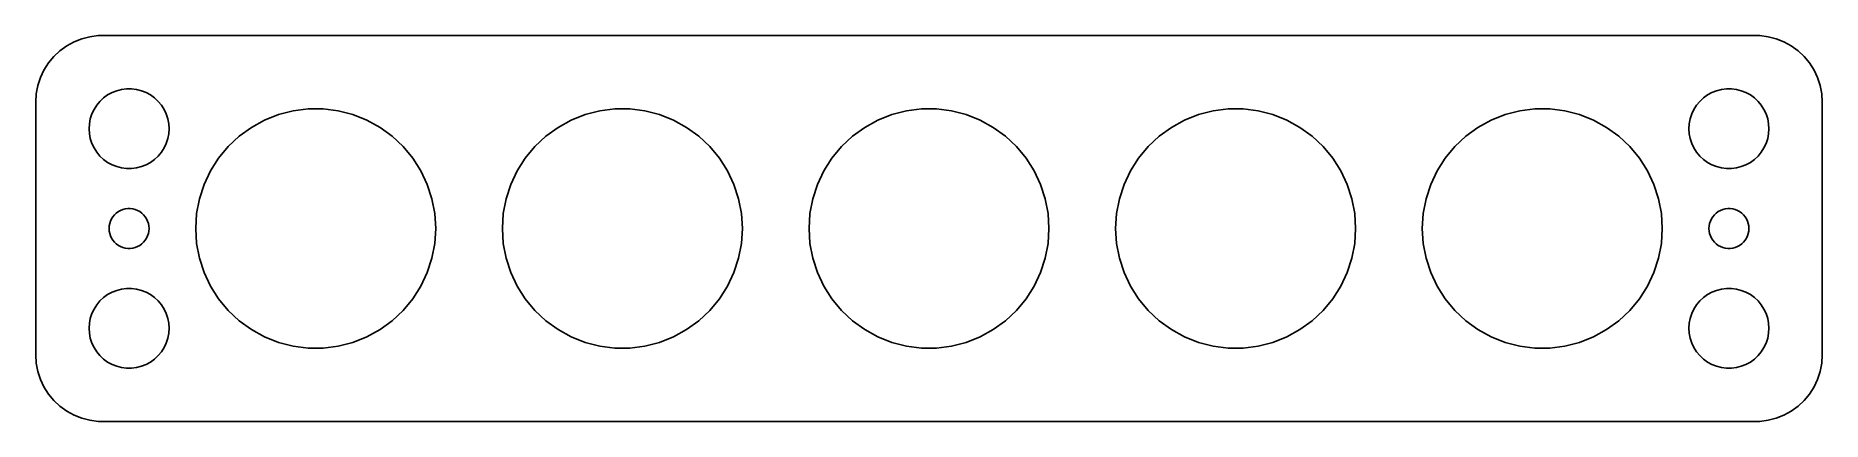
# Model space of a CAD drawing. Header units: metres. Extents: x -67 to 67, y 25 to 53.
import ezdxf

# ---------------------------------------------------------------- set-up
doc = ezdxf.new("R2010")
doc.units = ezdxf.units.M

msp = doc.modelspace()

# ---------------------------------------------------------------- linework, layer by layer
for p, q in [((-65.1871, 52.3526), (-65.6448, 51.9227)), ((-64.6791, 52.7216), (-65.1871, 52.3526)), ((-64.1289, 53.0241), (-64.6791, 52.7216)), ((-63.5451, 53.2553), (-64.1289, 53.0241)), ((-62.9369, 53.4114), (-63.5451, 53.2553)), ((-62.3139, 53.4901), (-62.9369, 53.4114)), ((62.3139, 53.4901), (-62.3139, 53.4901)), ((62.9369, 53.4114), (62.3139, 53.4901)), ((63.5451, 53.2553), (62.9369, 53.4114)), ((64.1289, 53.0241), (63.5451, 53.2553)), ((64.6791, 52.7216), (64.1289, 53.0241)), ((65.1871, 52.3526), (64.6791, 52.7216)), ((65.6448, 51.9227), (65.1871, 52.3526)), ((-66.0451, 51.4389), (-66.3815, 50.9088)), ((-65.6448, 51.9227), (-66.0451, 51.4389)), ((66.0451, 51.4389), (65.6448, 51.9227)), ((66.3815, 50.9088), (66.0451, 51.4389)), ((-66.8429, 49.7434), (-66.9606, 49.1267)), ((-66.6489, 50.3406), (-66.8429, 49.7434)), ((-66.3815, 50.9088), (-66.6489, 50.3406)), ((66.6489, 50.3406), (66.3815, 50.9088)), ((66.8429, 49.7434), (66.6489, 50.3406)), ((66.9606, 49.1267), (66.8429, 49.7434)), ((-66.9606, 49.1267), (-67, 48.5)), ((-67, 48.5), (-67, 29.5)), ((-62.6289, 47.9453), (-62.427, 48.2634)), ((-62.427, 48.2634), (-62.1869, 48.5536)), ((-62.1869, 48.5536), (-61.9123, 48.8115)), ((-61.9123, 48.8115), (-61.6075, 49.033)), ((-61.6075, 49.033), (-61.2773, 49.2145)), ((-61.2773, 49.2145), (-60.927, 49.3532)), ((-60.927, 49.3532), (-60.5621, 49.4469)), ((-60.5621, 49.4469), (-60.1884, 49.4941)), ((-60.1884, 49.4941), (-59.8116, 49.4941)), ((-59.8116, 49.4941), (-59.4379, 49.4469)), ((-59.4379, 49.4469), (-59.0729, 49.3532)), ((-59.0729, 49.3532), (-58.7227, 49.2145)), ((-58.7227, 49.2145), (-58.3925, 49.033)), ((-58.3925, 49.033), (-58.0877, 48.8115)), ((-58.0877, 48.8115), (-57.8131, 48.5536)), ((-57.8131, 48.5536), (-57.5729, 48.2634)), ((-57.5729, 48.2634), (-57.3711, 47.9453)), ((57.3711, 47.9453), (57.5729, 48.2634)), ((57.5729, 48.2634), (57.8131, 48.5536)), ((57.8131, 48.5536), (58.0877, 48.8115)), ((58.0877, 48.8115), (58.3925, 49.033)), ((58.3925, 49.033), (58.7227, 49.2145)), ((58.7227, 49.2145), (59.0729, 49.3532)), ((59.0729, 49.3532), (59.4379, 49.4469)), ((59.4379, 49.4469), (59.8116, 49.4941)), ((59.8116, 49.4941), (60.1884, 49.4941)), ((60.1884, 49.4941), (60.5621, 49.4469)), ((60.5621, 49.4469), (60.927, 49.3532)), ((60.927, 49.3532), (61.2773, 49.2145)), ((61.2773, 49.2145), (61.6075, 49.033)), ((61.6075, 49.033), (61.9123, 48.8115)), ((61.9123, 48.8115), (62.1869, 48.5536)), ((62.1869, 48.5536), (62.427, 48.2634)), ((62.427, 48.2634), (62.6289, 47.9453)), ((67, 48.5), (66.9606, 49.1267)), ((67, 29.5), (67, 48.5)), ((-62.9763, 46.876), (-62.9057, 47.2461)), ((-62.9057, 47.2461), (-62.7893, 47.6044)), ((-62.7893, 47.6044), (-62.6289, 47.9453)), ((-57.3711, 47.9453), (-57.2107, 47.6044)), ((-57.2107, 47.6044), (-57.0942, 47.2461)), ((-57.0942, 47.2461), (-57.0237, 46.876)), ((-50.8224, 46.5989), (-49.832, 47.1434)), ((-49.832, 47.1434), (-48.7811, 47.5595)), ((-48.7811, 47.5595), (-47.6864, 47.8406)), ((-47.6864, 47.8406), (-46.5651, 47.9822)), ((-46.5651, 47.9822), (-45.4349, 47.9822)), ((-45.4349, 47.9822), (-44.3136, 47.8406)), ((-44.3136, 47.8406), (-43.2188, 47.5595)), ((-43.2188, 47.5595), (-42.168, 47.1434)), ((-42.168, 47.1434), (-41.1776, 46.5989)), ((-27.8224, 46.5989), (-26.832, 47.1434)), ((-26.832, 47.1434), (-25.7811, 47.5595)), ((-25.7811, 47.5595), (-24.6864, 47.8406)), ((-24.6864, 47.8406), (-23.5651, 47.9822)), ((-23.5651, 47.9822), (-22.4349, 47.9822)), ((-22.4349, 47.9822), (-21.3136, 47.8406)), ((-21.3136, 47.8406), (-20.2188, 47.5595)), ((-20.2188, 47.5595), (-19.168, 47.1434)), ((-19.168, 47.1434), (-18.1776, 46.5989)), ((-4.82243, 46.5989), (-3.832, 47.1434)), ((-3.832, 47.1434), (-2.78114, 47.5595)), ((-2.78114, 47.5595), (-1.68642, 47.8406)), ((-1.68642, 47.8406), (-0.56511, 47.9822)), ((-0.56511, 47.9822), (0.56511, 47.9822)), ((0.56511, 47.9822), (1.68642, 47.8406)), ((1.68642, 47.8406), (2.78114, 47.5595)), ((2.78114, 47.5595), (3.832, 47.1434)), ((3.832, 47.1434), (4.82243, 46.5989)), ((18.1776, 46.5989), (19.168, 47.1434)), ((19.168, 47.1434), (20.2188, 47.5595)), ((20.2188, 47.5595), (21.3136, 47.8406)), ((21.3136, 47.8406), (22.4349, 47.9822)), ((22.4349, 47.9822), (23.5651, 47.9822)), ((23.5651, 47.9822), (24.6864, 47.8406)), ((24.6864, 47.8406), (25.7811, 47.5595)), ((25.7811, 47.5595), (26.832, 47.1434)), ((26.832, 47.1434), (27.8224, 46.5989)), ((41.1776, 46.5989), (42.168, 47.1434)), ((42.168, 47.1434), (43.2188, 47.5595)), ((43.2188, 47.5595), (44.3136, 47.8406)), ((44.3136, 47.8406), (45.4349, 47.9822)), ((45.4349, 47.9822), (46.5651, 47.9822)), ((46.5651, 47.9822), (47.6864, 47.8406)), ((47.6864, 47.8406), (48.7811, 47.5595)), ((48.7811, 47.5595), (49.832, 47.1434)), ((49.832, 47.1434), (50.8224, 46.5989)), ((57.0237, 46.876), (57.0942, 47.2461)), ((57.0942, 47.2461), (57.2107, 47.6044)), ((57.2107, 47.6044), (57.3711, 47.9453)), ((62.6289, 47.9453), (62.7893, 47.6044)), ((62.7893, 47.6044), (62.9057, 47.2461)), ((62.9057, 47.2461), (62.9763, 46.876)), ((-63, 46.5), (-62.9763, 46.876)), ((-62.9763, 46.124), (-63, 46.5)), ((-62.9057, 45.7539), (-62.9763, 46.124)), ((-62.7893, 45.3956), (-62.9057, 45.7539)), ((-57.0942, 45.7539), (-57.2107, 45.3956)), ((-57.0237, 46.124), (-57.0942, 45.7539)), ((-57.0237, 46.876), (-57, 46.5)), ((-57, 46.5), (-57.0237, 46.124)), ((-52.5607, 45.1609), (-51.7368, 45.9346)), ((-51.7368, 45.9346), (-50.8224, 46.5989)), ((-41.1776, 46.5989), (-40.2632, 45.9346)), ((-40.2632, 45.9346), (-39.4393, 45.1609)), ((-29.5607, 45.1609), (-28.7368, 45.9346)), ((-28.7368, 45.9346), (-27.8224, 46.5989)), ((-18.1776, 46.5989), (-17.2632, 45.9346)), ((-17.2632, 45.9346), (-16.4393, 45.1609)), ((-6.56071, 45.1609), (-5.7368, 45.9346)), ((-5.7368, 45.9346), (-4.82243, 46.5989)), ((4.82243, 46.5989), (5.7368, 45.9346)), ((5.7368, 45.9346), (6.56071, 45.1609)), ((16.4393, 45.1609), (17.2632, 45.9346)), ((17.2632, 45.9346), (18.1776, 46.5989)), ((27.8224, 46.5989), (28.7368, 45.9346)), ((28.7368, 45.9346), (29.5607, 45.1609)), ((39.4393, 45.1609), (40.2632, 45.9346)), ((40.2632, 45.9346), (41.1776, 46.5989)), ((50.8224, 46.5989), (51.7368, 45.9346)), ((51.7368, 45.9346), (52.5607, 45.1609)), ((57, 46.5), (57.0237, 46.876)), ((57.0237, 46.124), (57, 46.5)), ((57.0942, 45.7539), (57.0237, 46.124)), ((57.2107, 45.3956), (57.0942, 45.7539)), ((62.9057, 45.7539), (62.7893, 45.3956)), ((62.9763, 46.124), (62.9057, 45.7539)), ((62.9763, 46.876), (63, 46.5)), ((63, 46.5), (62.9763, 46.124)), ((-62.6289, 45.0547), (-62.7893, 45.3956)), ((-62.427, 44.7366), (-62.6289, 45.0547)), ((-62.1869, 44.4464), (-62.427, 44.7366)), ((-61.9123, 44.1884), (-62.1869, 44.4464)), ((-57.8131, 44.4464), (-58.0877, 44.1884)), ((-57.5729, 44.7366), (-57.8131, 44.4464)), ((-57.3711, 45.0547), (-57.5729, 44.7366)), ((-57.2107, 45.3956), (-57.3711, 45.0547)), ((-53.8867, 43.3358), (-53.2811, 44.2901)), ((-53.2811, 44.2901), (-52.5607, 45.1609)), ((-39.4393, 45.1609), (-38.7188, 44.2901)), ((-38.7188, 44.2901), (-38.1132, 43.3358)), ((-30.8867, 43.3358), (-30.2811, 44.2901)), ((-30.2811, 44.2901), (-29.5607, 45.1609)), ((-16.4393, 45.1609), (-15.7188, 44.2901)), ((-15.7188, 44.2901), (-15.1132, 43.3358)), ((-7.88675, 43.3358), (-7.28114, 44.2901)), ((-7.28114, 44.2901), (-6.56071, 45.1609)), ((6.56071, 45.1609), (7.28114, 44.2901)), ((7.28114, 44.2901), (7.88675, 43.3358)), ((15.1132, 43.3358), (15.7188, 44.2901)), ((15.7188, 44.2901), (16.4393, 45.1609)), ((29.5607, 45.1609), (30.2811, 44.2901)), ((30.2811, 44.2901), (30.8867, 43.3358)), ((38.1132, 43.3358), (38.7188, 44.2901)), ((38.7188, 44.2901), (39.4393, 45.1609)), ((52.5607, 45.1609), (53.2811, 44.2901)), ((53.2811, 44.2901), (53.8867, 43.3358)), ((57.3711, 45.0547), (57.2107, 45.3956)), ((57.5729, 44.7366), (57.3711, 45.0547)), ((57.8131, 44.4464), (57.5729, 44.7366)), ((58.0877, 44.1884), (57.8131, 44.4464)), ((62.1869, 44.4464), (61.9123, 44.1884)), ((62.427, 44.7366), (62.1869, 44.4464)), ((62.6289, 45.0547), (62.427, 44.7366)), ((62.7893, 45.3956), (62.6289, 45.0547)), ((-61.6075, 43.967), (-61.9123, 44.1884)), ((-61.2773, 43.7855), (-61.6075, 43.967)), ((-60.927, 43.6468), (-61.2773, 43.7855)), ((-60.5621, 43.5531), (-60.927, 43.6468)), ((-60.1884, 43.5059), (-60.5621, 43.5531)), ((-59.8116, 43.5059), (-60.1884, 43.5059)), ((-59.4379, 43.5531), (-59.8116, 43.5059)), ((-59.0729, 43.6468), (-59.4379, 43.5531)), ((-58.7227, 43.7855), (-59.0729, 43.6468)), ((-58.3925, 43.967), (-58.7227, 43.7855)), ((-58.0877, 44.1884), (-58.3925, 43.967)), ((-54.368, 42.3131), (-53.8867, 43.3358)), ((-38.1132, 43.3358), (-37.632, 42.3131)), ((-31.368, 42.3131), (-30.8867, 43.3358)), ((-15.1132, 43.3358), (-14.632, 42.3131)), ((-8.36798, 42.3131), (-7.88675, 43.3358)), ((7.88675, 43.3358), (8.36798, 42.3131)), ((14.632, 42.3131), (15.1132, 43.3358)), ((30.8867, 43.3358), (31.368, 42.3131)), ((37.632, 42.3131), (38.1132, 43.3358)), ((53.8867, 43.3358), (54.368, 42.3131)), ((58.3925, 43.967), (58.0877, 44.1884)), ((58.7227, 43.7855), (58.3925, 43.967)), ((59.0729, 43.6468), (58.7227, 43.7855)), ((59.4379, 43.5531), (59.0729, 43.6468)), ((59.8116, 43.5059), (59.4379, 43.5531)), ((60.1884, 43.5059), (59.8116, 43.5059)), ((60.5621, 43.5531), (60.1884, 43.5059)), ((60.927, 43.6468), (60.5621, 43.5531)), ((61.2773, 43.7855), (60.927, 43.6468)), ((61.6075, 43.967), (61.2773, 43.7855)), ((61.9123, 44.1884), (61.6075, 43.967)), ((-54.7172, 41.2382), (-54.368, 42.3131)), ((-37.632, 42.3131), (-37.2827, 41.2382)), ((-31.7172, 41.2382), (-31.368, 42.3131)), ((-14.632, 42.3131), (-14.2827, 41.2382)), ((-8.71724, 41.2382), (-8.36798, 42.3131)), ((8.36798, 42.3131), (8.71724, 41.2382)), ((14.2827, 41.2382), (14.632, 42.3131)), ((31.368, 42.3131), (31.7172, 41.2382)), ((37.2827, 41.2382), (37.632, 42.3131)), ((54.368, 42.3131), (54.7172, 41.2382)), ((-60.9561, 40.1558), (-60.8037, 40.2665)), ((-60.8037, 40.2665), (-60.6387, 40.3572)), ((-60.6387, 40.3572), (-60.4635, 40.4266)), ((-60.4635, 40.4266), (-60.2811, 40.4734)), ((-60.2811, 40.4734), (-60.0942, 40.497)), ((-60.0942, 40.497), (-59.9058, 40.497)), ((-59.9058, 40.497), (-59.7189, 40.4734)), ((-59.7189, 40.4734), (-59.5365, 40.4266)), ((-59.5365, 40.4266), (-59.3613, 40.3572)), ((-59.3613, 40.3572), (-59.1963, 40.2665)), ((-59.1963, 40.2665), (-59.0439, 40.1558)), ((-54.929, 40.128), (-54.7172, 41.2382)), ((-37.2827, 41.2382), (-37.071, 40.128)), ((-31.929, 40.128), (-31.7172, 41.2382)), ((-14.2827, 41.2382), (-14.071, 40.128)), ((-8.92903, 40.128), (-8.71724, 41.2382)), ((8.71724, 41.2382), (8.92903, 40.128)), ((14.071, 40.128), (14.2827, 41.2382)), ((31.7172, 41.2382), (31.929, 40.128)), ((37.071, 40.128), (37.2827, 41.2382)), ((54.7172, 41.2382), (54.929, 40.128)), ((59.0439, 40.1558), (59.1963, 40.2665)), ((59.1963, 40.2665), (59.3613, 40.3572)), ((59.3613, 40.3572), (59.5365, 40.4266)), ((59.5365, 40.4266), (59.7189, 40.4734)), ((59.7189, 40.4734), (59.9058, 40.497)), ((59.9058, 40.497), (60.0942, 40.497)), ((60.0942, 40.497), (60.2811, 40.4734)), ((60.2811, 40.4734), (60.4635, 40.4266)), ((60.4635, 40.4266), (60.6387, 40.3572)), ((60.6387, 40.3572), (60.8037, 40.2665)), ((60.8037, 40.2665), (60.9561, 40.1558)), ((-61.5, 39), (-61.4882, 39.188)), ((-61.4882, 38.812), (-61.5, 39)), ((-61.4882, 39.188), (-61.4529, 39.373)), ((-61.4529, 39.373), (-61.3947, 39.5522)), ((-61.3947, 39.5522), (-61.3145, 39.7226)), ((-61.3145, 39.7226), (-61.2135, 39.8817)), ((-61.2135, 39.8817), (-61.0934, 40.0268)), ((-61.0934, 40.0268), (-60.9561, 40.1558)), ((-59.0439, 40.1558), (-58.9065, 40.0268)), ((-58.9065, 40.0268), (-58.7865, 39.8817)), ((-58.7865, 39.8817), (-58.6855, 39.7226)), ((-58.6855, 39.7226), (-58.6053, 39.5522)), ((-58.6053, 39.5522), (-58.5471, 39.373)), ((-58.5471, 39.373), (-58.5118, 39.188)), ((-58.5118, 39.188), (-58.5, 39)), ((-58.5, 39), (-58.5118, 38.812)), ((-55, 39), (-54.929, 40.128)), ((-54.929, 37.872), (-55, 39)), ((-37.071, 40.128), (-37, 39)), ((-37, 39), (-37.071, 37.872)), ((-32, 39), (-31.929, 40.128)), ((-31.929, 37.872), (-32, 39)), ((-14.071, 40.128), (-14, 39)), ((-14, 39), (-14.071, 37.872)), ((-9, 39), (-8.92903, 40.128)), ((-8.92903, 37.872), (-9, 39)), ((8.92903, 40.128), (9, 39)), ((9, 39), (8.92903, 37.872)), ((14, 39), (14.071, 40.128)), ((14.071, 37.872), (14, 39)), ((31.929, 40.128), (32, 39)), ((32, 39), (31.929, 37.872)), ((37, 39), (37.071, 40.128)), ((37.071, 37.872), (37, 39)), ((54.929, 40.128), (55, 39)), ((55, 39), (54.929, 37.872)), ((58.5, 39), (58.5118, 39.188)), ((58.5118, 38.812), (58.5, 39)), ((58.5118, 39.188), (58.5471, 39.373)), ((58.5471, 39.373), (58.6053, 39.5522)), ((58.6053, 39.5522), (58.6855, 39.7226)), ((58.6855, 39.7226), (58.7865, 39.8817)), ((58.7865, 39.8817), (58.9065, 40.0268)), ((58.9065, 40.0268), (59.0439, 40.1558)), ((60.9561, 40.1558), (61.0934, 40.0268)), ((61.0934, 40.0268), (61.2135, 39.8817)), ((61.2135, 39.8817), (61.3145, 39.7226)), ((61.3145, 39.7226), (61.3947, 39.5522)), ((61.3947, 39.5522), (61.4529, 39.373)), ((61.4529, 39.373), (61.4882, 39.188)), ((61.4882, 39.188), (61.5, 39)), ((61.5, 39), (61.4882, 38.812)), ((-61.4529, 38.627), (-61.4882, 38.812)), ((-61.3947, 38.4478), (-61.4529, 38.627)), ((-61.3145, 38.2774), (-61.3947, 38.4478)), ((-61.2135, 38.1183), (-61.3145, 38.2774)), ((-61.0934, 37.9732), (-61.2135, 38.1183)), ((-60.9561, 37.8442), (-61.0934, 37.9732)), ((-60.8037, 37.7335), (-60.9561, 37.8442)), ((-60.6387, 37.6428), (-60.8037, 37.7335)), ((-60.4635, 37.5734), (-60.6387, 37.6428)), ((-60.2811, 37.5266), (-60.4635, 37.5734)), ((-60.0942, 37.503), (-60.2811, 37.5266)), ((-59.7189, 37.5266), (-59.9058, 37.503)), ((-59.5365, 37.5734), (-59.7189, 37.5266)), ((-59.3613, 37.6428), (-59.5365, 37.5734)), ((-59.1963, 37.7335), (-59.3613, 37.6428)), ((-59.0439, 37.8442), (-59.1963, 37.7335)), ((-58.9065, 37.9732), (-59.0439, 37.8442)), ((-58.7865, 38.1183), (-58.9065, 37.9732)), ((-58.6855, 38.2774), (-58.7865, 38.1183)), ((-58.6053, 38.4478), (-58.6855, 38.2774)), ((-58.5471, 38.627), (-58.6053, 38.4478)), ((-58.5118, 38.812), (-58.5471, 38.627)), ((-54.7172, 36.7618), (-54.929, 37.872)), ((-37.071, 37.872), (-37.2827, 36.7618)), ((-31.7172, 36.7618), (-31.929, 37.872)), ((-14.071, 37.872), (-14.2827, 36.7618)), ((-8.71724, 36.7618), (-8.92903, 37.872)), ((8.92903, 37.872), (8.71724, 36.7618)), ((14.2827, 36.7618), (14.071, 37.872)), ((31.929, 37.872), (31.7172, 36.7618)), ((37.2827, 36.7618), (37.071, 37.872)), ((54.929, 37.872), (54.7172, 36.7618)), ((58.5471, 38.627), (58.5118, 38.812)), ((58.6053, 38.4478), (58.5471, 38.627)), ((58.6855, 38.2774), (58.6053, 38.4478)), ((58.7865, 38.1183), (58.6855, 38.2774)), ((58.9065, 37.9732), (58.7865, 38.1183)), ((59.0439, 37.8442), (58.9065, 37.9732)), ((59.1963, 37.7335), (59.0439, 37.8442)), ((59.3613, 37.6428), (59.1963, 37.7335)), ((59.5365, 37.5734), (59.3613, 37.6428)), ((59.7189, 37.5266), (59.5365, 37.5734)), ((59.9058, 37.503), (59.7189, 37.5266)), ((60.2811, 37.5266), (60.0942, 37.503)), ((60.4635, 37.5734), (60.2811, 37.5266)), ((60.6387, 37.6428), (60.4635, 37.5734)), ((60.8037, 37.7335), (60.6387, 37.6428)), ((60.9561, 37.8442), (60.8037, 37.7335)), ((61.0934, 37.9732), (60.9561, 37.8442)), ((61.2135, 38.1183), (61.0934, 37.9732)), ((61.3145, 38.2774), (61.2135, 38.1183)), ((61.3947, 38.4478), (61.3145, 38.2774)), ((61.4529, 38.627), (61.3947, 38.4478)), ((61.4882, 38.812), (61.4529, 38.627)), ((-59.9058, 37.503), (-60.0942, 37.503)), ((-54.368, 35.6869), (-54.7172, 36.7618)), ((-37.2827, 36.7618), (-37.632, 35.6869)), ((-31.368, 35.6869), (-31.7172, 36.7618)), ((-14.2827, 36.7618), (-14.632, 35.6869)), ((-8.36798, 35.6869), (-8.71724, 36.7618)), ((8.71724, 36.7618), (8.36798, 35.6869)), ((14.632, 35.6869), (14.2827, 36.7618)), ((31.7172, 36.7618), (31.368, 35.6869)), ((37.632, 35.6869), (37.2827, 36.7618)), ((54.7172, 36.7618), (54.368, 35.6869)), ((60.0942, 37.503), (59.9058, 37.503)), ((-53.8867, 34.6642), (-54.368, 35.6869)), ((-37.632, 35.6869), (-38.1132, 34.6642)), ((-30.8867, 34.6642), (-31.368, 35.6869)), ((-14.632, 35.6869), (-15.1132, 34.6642)), ((-7.88675, 34.6642), (-8.36798, 35.6869)), ((8.36798, 35.6869), (7.88675, 34.6642)), ((15.1132, 34.6642), (14.632, 35.6869)), ((31.368, 35.6869), (30.8867, 34.6642)), ((38.1132, 34.6642), (37.632, 35.6869)), ((54.368, 35.6869), (53.8867, 34.6642)), ((-62.427, 33.2634), (-62.1869, 33.5536)), ((-62.1869, 33.5536), (-61.9123, 33.8116)), ((-61.9123, 33.8116), (-61.6075, 34.033)), ((-61.6075, 34.033), (-61.2773, 34.2145)), ((-61.2773, 34.2145), (-60.927, 34.3532)), ((-60.927, 34.3532), (-60.5621, 34.4469)), ((-60.5621, 34.4469), (-60.1884, 34.4941)), ((-60.1884, 34.4941), (-59.8116, 34.4941)), ((-59.8116, 34.4941), (-59.4379, 34.4469)), ((-59.4379, 34.4469), (-59.0729, 34.3532)), ((-59.0729, 34.3532), (-58.7227, 34.2145)), ((-58.7227, 34.2145), (-58.3925, 34.033)), ((-58.3925, 34.033), (-58.0877, 33.8116)), ((-58.0877, 33.8116), (-57.8131, 33.5536)), ((-57.8131, 33.5536), (-57.5729, 33.2634)), ((-53.2811, 33.7099), (-53.8867, 34.6642)), ((-52.5607, 32.8391), (-53.2811, 33.7099)), ((-38.7188, 33.7099), (-39.4393, 32.8391)), ((-38.1132, 34.6642), (-38.7188, 33.7099)), ((-30.2811, 33.7099), (-30.8867, 34.6642)), ((-29.5607, 32.8391), (-30.2811, 33.7099)), ((-15.7188, 33.7099), (-16.4393, 32.8391)), ((-15.1132, 34.6642), (-15.7188, 33.7099)), ((-7.28114, 33.7099), (-7.88675, 34.6642)), ((-6.56071, 32.8391), (-7.28114, 33.7099)), ((7.28114, 33.7099), (6.56071, 32.8391)), ((7.88675, 34.6642), (7.28114, 33.7099)), ((15.7188, 33.7099), (15.1132, 34.6642)), ((16.4393, 32.8391), (15.7188, 33.7099)), ((30.2811, 33.7099), (29.5607, 32.8391)), ((30.8867, 34.6642), (30.2811, 33.7099)), ((38.7188, 33.7099), (38.1132, 34.6642)), ((39.4393, 32.8391), (38.7188, 33.7099)), ((53.2811, 33.7099), (52.5607, 32.8391)), ((53.8867, 34.6642), (53.2811, 33.7099)), ((57.5729, 33.2634), (57.8131, 33.5536)), ((57.8131, 33.5536), (58.0877, 33.8116)), ((58.0877, 33.8116), (58.3925, 34.033)), ((58.3925, 34.033), (58.7227, 34.2145)), ((58.7227, 34.2145), (59.0729, 34.3532)), ((59.0729, 34.3532), (59.4379, 34.4469)), ((59.4379, 34.4469), (59.8116, 34.4941)), ((59.8116, 34.4941), (60.1884, 34.4941)), ((60.1884, 34.4941), (60.5621, 34.4469)), ((60.5621, 34.4469), (60.927, 34.3532)), ((60.927, 34.3532), (61.2773, 34.2145)), ((61.2773, 34.2145), (61.6075, 34.033)), ((61.6075, 34.033), (61.9123, 33.8116)), ((61.9123, 33.8116), (62.1869, 33.5536)), ((62.1869, 33.5536), (62.427, 33.2634)), ((-62.9763, 31.876), (-62.9057, 32.2461)), ((-62.9057, 32.2461), (-62.7893, 32.6044)), ((-62.7893, 32.6044), (-62.6289, 32.9453)), ((-62.6289, 32.9453), (-62.427, 33.2634)), ((-57.5729, 33.2634), (-57.3711, 32.9453)), ((-57.3711, 32.9453), (-57.2107, 32.6044)), ((-57.2107, 32.6044), (-57.0942, 32.2461)), ((-57.0942, 32.2461), (-57.0237, 31.876)), ((-51.7368, 32.0654), (-52.5607, 32.8391)), ((-39.4393, 32.8391), (-40.2632, 32.0654)), ((-28.7368, 32.0654), (-29.5607, 32.8391)), ((-16.4393, 32.8391), (-17.2632, 32.0654)), ((-5.7368, 32.0654), (-6.56071, 32.8391)), ((6.56071, 32.8391), (5.7368, 32.0654)), ((17.2632, 32.0654), (16.4393, 32.8391)), ((29.5607, 32.8391), (28.7368, 32.0654)), ((40.2632, 32.0654), (39.4393, 32.8391)), ((52.5607, 32.8391), (51.7368, 32.0654)), ((57.0237, 31.876), (57.0942, 32.2461)), ((57.0942, 32.2461), (57.2107, 32.6044)), ((57.2107, 32.6044), (57.3711, 32.9453)), ((57.3711, 32.9453), (57.5729, 33.2634)), ((62.427, 33.2634), (62.6289, 32.9453)), ((62.6289, 32.9453), (62.7893, 32.6044)), ((62.7893, 32.6044), (62.9057, 32.2461)), ((62.9057, 32.2461), (62.9763, 31.876)), ((-63, 31.5), (-62.9763, 31.876)), ((-62.9763, 31.124), (-63, 31.5)), ((-62.9057, 30.7539), (-62.9763, 31.124)), ((-57.0237, 31.124), (-57.0942, 30.7539)), ((-57.0237, 31.876), (-57, 31.5)), ((-57, 31.5), (-57.0237, 31.124)), ((-50.8224, 31.4011), (-51.7368, 32.0654)), ((-49.832, 30.8566), (-50.8224, 31.4011)), ((-48.7811, 30.4405), (-49.832, 30.8566)), ((-42.168, 30.8566), (-43.2188, 30.4405)), ((-41.1776, 31.4011), (-42.168, 30.8566)), ((-40.2632, 32.0654), (-41.1776, 31.4011)), ((-27.8224, 31.4011), (-28.7368, 32.0654)), ((-26.832, 30.8566), (-27.8224, 31.4011)), ((-25.7811, 30.4405), (-26.832, 30.8566)), ((-19.168, 30.8566), (-20.2188, 30.4405)), ((-18.1776, 31.4011), (-19.168, 30.8566)), ((-17.2632, 32.0654), (-18.1776, 31.4011)), ((-4.82243, 31.4011), (-5.7368, 32.0654)), ((-3.832, 30.8566), (-4.82243, 31.4011)), ((-2.78114, 30.4405), (-3.832, 30.8566)), ((3.832, 30.8566), (2.78114, 30.4405)), ((4.82243, 31.4011), (3.832, 30.8566)), ((5.7368, 32.0654), (4.82243, 31.4011)), ((18.1776, 31.4011), (17.2632, 32.0654)), ((19.168, 30.8566), (18.1776, 31.4011)), ((20.2188, 30.4405), (19.168, 30.8566)), ((26.832, 30.8566), (25.7811, 30.4405)), ((27.8224, 31.4011), (26.832, 30.8566)), ((28.7368, 32.0654), (27.8224, 31.4011)), ((41.1776, 31.4011), (40.2632, 32.0654)), ((42.168, 30.8566), (41.1776, 31.4011)), ((43.2188, 30.4405), (42.168, 30.8566)), ((49.832, 30.8566), (48.7811, 30.4405)), ((50.8224, 31.4011), (49.832, 30.8566)), ((51.7368, 32.0654), (50.8224, 31.4011)), ((57, 31.5), (57.0237, 31.876)), ((57.0237, 31.124), (57, 31.5)), ((57.0942, 30.7539), (57.0237, 31.124)), ((62.9763, 31.124), (62.9057, 30.7539)), ((62.9763, 31.876), (63, 31.5)), ((63, 31.5), (62.9763, 31.124)), ((-67, 29.5), (-66.9606, 28.8733)), ((-62.7893, 30.3956), (-62.9057, 30.7539)), ((-62.6289, 30.0547), (-62.7893, 30.3956)), ((-62.427, 29.7366), (-62.6289, 30.0547)), ((-62.1869, 29.4464), (-62.427, 29.7366)), ((-57.5729, 29.7366), (-57.8131, 29.4464)), ((-57.3711, 30.0547), (-57.5729, 29.7366)), ((-57.2107, 30.3956), (-57.3711, 30.0547)), ((-57.0942, 30.7539), (-57.2107, 30.3956)), ((-47.6864, 30.1594), (-48.7811, 30.4405)), ((-46.5651, 30.0178), (-47.6864, 30.1594)), ((-45.4349, 30.0178), (-46.5651, 30.0178)), ((-44.3136, 30.1594), (-45.4349, 30.0178)), ((-43.2188, 30.4405), (-44.3136, 30.1594)), ((-24.6864, 30.1594), (-25.7811, 30.4405)), ((-23.5651, 30.0178), (-24.6864, 30.1594)), ((-22.4349, 30.0178), (-23.5651, 30.0178)), ((-21.3136, 30.1594), (-22.4349, 30.0178)), ((-20.2188, 30.4405), (-21.3136, 30.1594)), ((-1.68642, 30.1594), (-2.78114, 30.4405)), ((-0.56511, 30.0178), (-1.68642, 30.1594)), ((0.56511, 30.0178), (-0.56511, 30.0178)), ((1.68642, 30.1594), (0.56511, 30.0178)), ((2.78114, 30.4405), (1.68642, 30.1594)), ((21.3136, 30.1594), (20.2188, 30.4405)), ((22.4349, 30.0178), (21.3136, 30.1594)), ((23.5651, 30.0178), (22.4349, 30.0178)), ((24.6864, 30.1594), (23.5651, 30.0178)), ((25.7811, 30.4405), (24.6864, 30.1594)), ((44.3136, 30.1594), (43.2188, 30.4405)), ((45.4349, 30.0178), (44.3136, 30.1594)), ((46.5651, 30.0178), (45.4349, 30.0178)), ((47.6864, 30.1594), (46.5651, 30.0178)), ((48.7811, 30.4405), (47.6864, 30.1594)), ((57.2107, 30.3956), (57.0942, 30.7539)), ((57.3711, 30.0547), (57.2107, 30.3956)), ((57.5729, 29.7366), (57.3711, 30.0547)), ((57.8131, 29.4464), (57.5729, 29.7366)), ((62.427, 29.7366), (62.1869, 29.4464)), ((62.6289, 30.0547), (62.427, 29.7366)), ((62.7893, 30.3956), (62.6289, 30.0547)), ((62.9057, 30.7539), (62.7893, 30.3956)), ((66.9606, 28.8733), (67, 29.5)), ((-66.9606, 28.8733), (-66.8429, 28.2566)), ((-66.8429, 28.2566), (-66.6489, 27.6594)), ((-61.9123, 29.1885), (-62.1869, 29.4464)), ((-61.6075, 28.967), (-61.9123, 29.1885)), ((-61.2773, 28.7855), (-61.6075, 28.967)), ((-60.927, 28.6468), (-61.2773, 28.7855)), ((-60.5621, 28.5531), (-60.927, 28.6468)), ((-60.1884, 28.5059), (-60.5621, 28.5531)), ((-59.8116, 28.5059), (-60.1884, 28.5059)), ((-59.4379, 28.5531), (-59.8116, 28.5059)), ((-59.0729, 28.6468), (-59.4379, 28.5531)), ((-58.7227, 28.7855), (-59.0729, 28.6468)), ((-58.3925, 28.967), (-58.7227, 28.7855)), ((-58.0877, 29.1885), (-58.3925, 28.967)), ((-57.8131, 29.4464), (-58.0877, 29.1885)), ((58.0877, 29.1885), (57.8131, 29.4464)), ((58.3925, 28.967), (58.0877, 29.1885)), ((58.7227, 28.7855), (58.3925, 28.967)), ((59.0729, 28.6468), (58.7227, 28.7855)), ((59.4379, 28.5531), (59.0729, 28.6468)), ((59.8116, 28.5059), (59.4379, 28.5531)), ((60.1884, 28.5059), (59.8116, 28.5059)), ((60.5621, 28.5531), (60.1884, 28.5059)), ((60.927, 28.6468), (60.5621, 28.5531)), ((61.2773, 28.7855), (60.927, 28.6468)), ((61.6075, 28.967), (61.2773, 28.7855)), ((61.9123, 29.1885), (61.6075, 28.967)), ((62.1869, 29.4464), (61.9123, 29.1885)), ((66.6489, 27.6594), (66.8429, 28.2566)), ((66.8429, 28.2566), (66.9606, 28.8733)), ((-66.6489, 27.6594), (-66.3815, 27.0912)), ((-66.3815, 27.0912), (-66.0451, 26.5611)), ((66.0451, 26.5611), (66.3815, 27.0912)), ((66.3815, 27.0912), (66.6489, 27.6594)), ((-66.0451, 26.5611), (-65.6448, 26.0773)), ((-65.6448, 26.0773), (-65.1871, 25.6474)), ((-65.1871, 25.6474), (-64.6791, 25.2784)), ((64.6791, 25.2784), (65.1871, 25.6474)), ((65.1871, 25.6474), (65.6448, 26.0773)), ((65.6448, 26.0773), (66.0451, 26.5611)), ((-64.6791, 25.2784), (-64.1289, 24.9759)), ((-64.1289, 24.9759), (-63.5451, 24.7447)), ((-63.5451, 24.7447), (-62.9369, 24.5886)), ((-62.9369, 24.5886), (-62.3139, 24.5099)), ((-62.3139, 24.5099), (62.3139, 24.5099)), ((62.3139, 24.5099), (62.9369, 24.5886)), ((62.9369, 24.5886), (63.5451, 24.7447)), ((63.5451, 24.7447), (64.1289, 24.9759)), ((64.1289, 24.9759), (64.6791, 25.2784))]:
    msp.add_line(p, q)

doc.saveas('drawing.dxf')
